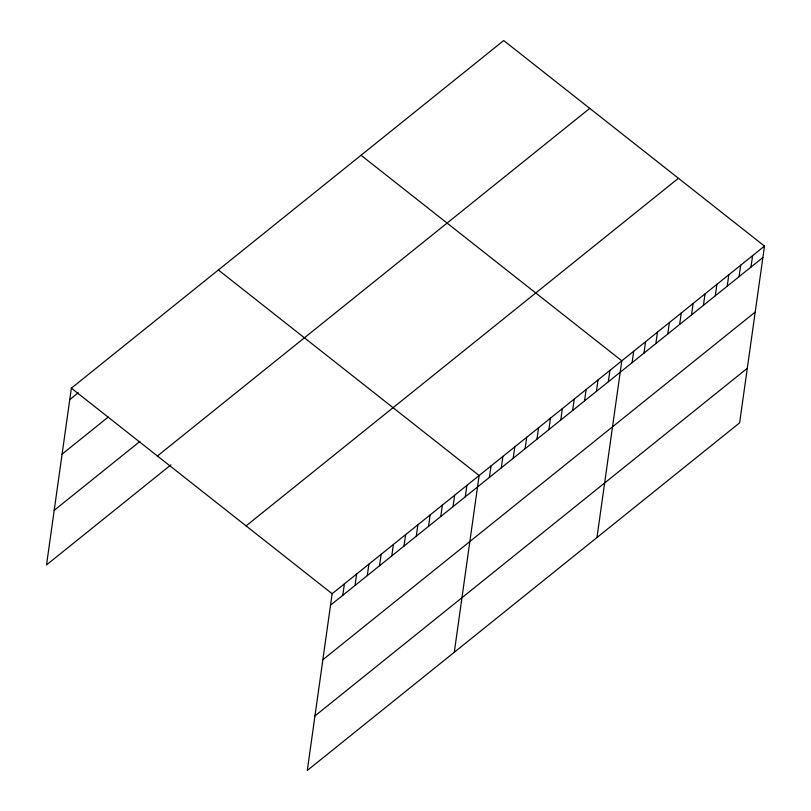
<?xml version="1.0" encoding="UTF-8"?>
<svg xmlns="http://www.w3.org/2000/svg" width="811" height="811" viewBox="0 0 811 811"><rect width="100%" height="100%" fill="white"/><g stroke="black" fill="none" stroke-linecap="round" stroke-linejoin="round"><path stroke-width="1.22" d="M764.479 246.098L332.135 593.723L307.298 770.45L739.632 422.825L764.479 246.098L503.702 40.55L71.368 388.175L46.521 564.902L170.908 464.885M342.779 595.315L344.391 583.869M355.025 585.461L356.637 574.026M367.282 575.607L368.883 564.172M379.528 565.764L381.14 554.329M391.784 555.91L393.386 544.475M404.03 546.067L405.632 534.631M416.276 536.213L417.888 524.778M428.532 526.369L430.134 514.924M440.779 516.516L442.38 505.081M453.025 506.662L454.636 495.227M465.281 496.819L466.883 485.383M454.292 652.257L479.129 475.53L218.362 269.982M489.418 477.405L491.02 465.97M501.299 467.846L502.911 456.411M513.191 458.286L514.803 446.851M525.082 448.726L526.694 437.291M536.973 439.167L538.575 427.732M548.865 429.607L550.466 418.172M560.746 420.047L562.358 408.612M572.637 410.488L574.249 399.053M584.528 400.928L586.14 389.493M596.42 391.368L598.021 379.933M608.311 381.809L609.913 370.374M596.967 537.541L621.804 360.814L361.027 155.266M632.083 362.689L633.695 351.254M643.975 353.13L645.586 341.695M655.866 343.57L657.468 332.135M667.757 334.01L669.359 322.575M679.638 324.451L681.25 313.016M691.53 314.891L693.141 303.456M703.421 305.331L705.033 293.896M715.312 295.772L716.914 284.337M727.203 286.212L728.805 274.777M739.085 276.652L740.696 265.217M750.976 267.093L752.588 255.658M69.756 399.61L78.241 392.788M62.092 454.15L108.258 417.026M54.195 510.352L139.938 441.407M157.415 456.005L589.759 108.38M246.078 525.893L678.422 178.268M330.533 605.158L762.867 257.533M322.869 659.708L755.203 312.083M314.972 715.9L747.306 368.285M71.368 388.175L332.135 593.723"/></g></svg>
